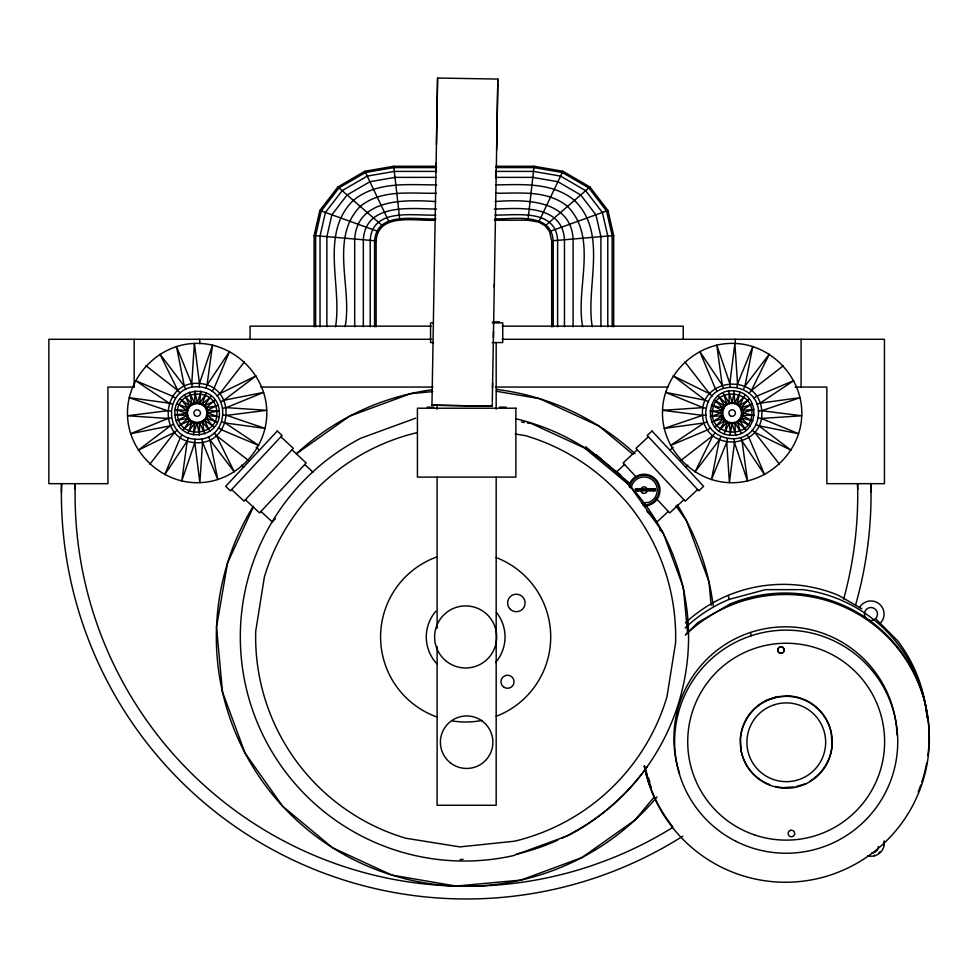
<?xml version="1.0" encoding="UTF-8"?>
<svg xmlns="http://www.w3.org/2000/svg" width="977" height="977" viewBox="0 0 977 977"><rect width="100%" height="100%" fill="white"/><g stroke="black" fill="none" stroke-linecap="round" stroke-linejoin="round"><path stroke-width="1.47" d="M435.974 171.708L436.133 163.342M496.646 150.006L497.855 79.064L437.586 78.026L431.944 405.174L492.213 406.212L431.944 405.174M436.463 144.523L437.586 78.026M496.145 178.29L496.292 170.022M497.769 83.619L492.286 402.072M497.794 81.97L497.855 79.064M492.188 406.176L492.237 403.342M492.518 387.991L492.603 382.996M493.397 337.407L493.495 331.472M494.264 287.153L494.313 284.283M61.404 492.31L61.6 483.676M75.07 489.355L75.253 483.676A391.374 391.374 0 0 0 593.869 864.914L607.413 859.955A391.374 391.374 0 0 0 671.932 827.934M174.993 415.188C171.915 386.465 216.784 382.117 219.288 410.902C222.365 439.626 177.484 443.973 174.993 415.188L187.499 413.039C187.022 400.655 207.246 400.655 206.782 413.039C207.246 425.435 187.022 425.435 187.499 413.039M177.545 414.944C174.15 389.86 215.245 385.878 216.735 411.146C220.13 436.23 179.023 440.212 177.545 414.944L187.828 415.543M193.483 434.985L194.643 422.357M199.638 403.733L200.798 391.093M707.385 421.795L704.173 422.943L664.201 428.414L702.561 415.359C699.166 377 759.092 372.298 761.718 410.731C765.113 449.09 705.186 453.792 702.561 415.359L662.54 410.316C663.762 373.055 697.627 341.742 734.875 343.44C772.135 344.673 803.436 378.539 801.738 415.775C800.517 453.035 766.652 484.336 729.404 482.65C692.143 481.417 660.843 447.551 662.54 410.316L702.976 407.629L706.322 408.252C712.209 374.68 764.515 384.388 757.957 417.838C752.07 451.411 699.764 441.702 706.322 408.252M192.347 387.234L191.724 383.876L194.411 343.44C231.647 341.742 265.512 373.055 266.733 410.316C268.431 447.551 237.13 481.417 199.87 482.65C162.622 484.336 128.769 453.035 127.535 415.775C125.838 378.539 157.15 344.673 194.411 343.44L199.455 383.472L199.186 386.868C165.235 383.863 161.083 436.902 195.082 439.21C229.033 442.227 233.198 389.188 199.186 386.868M201.934 438.856L202.557 442.215L199.87 482.65L194.814 442.618L195.082 439.21M729.99 435.192C758.714 438.27 763.061 393.389 734.289 390.898C705.565 387.82 701.217 432.689 729.99 435.192L732.139 422.687C744.523 423.151 744.523 402.927 732.139 403.403C719.756 402.927 719.756 423.151 732.139 422.687M732.139 403.403L734.289 390.898M194.643 403.733L194.985 390.898M199.284 435.192L199.638 422.357M494.399 220.216L527.959 220.216L534.065 166.261L562.886 171.244L589.913 186.949L607.963 210.458L613.69 235.542L613.69 326.745M730.088 386.868L729.819 383.472L734.875 343.44L737.55 383.876L736.927 387.234M734.191 439.21L734.46 442.618L729.404 482.65L726.729 442.215L727.352 438.856M186.241 413.039C185.715 399.043 208.565 399.043 208.04 413.039C208.565 427.047 185.715 427.047 186.241 413.039L175.188 409.387M710.194 416.703L721.246 413.039C720.708 399.043 743.57 399.043 743.033 413.039C743.57 427.047 720.708 427.047 721.246 413.039L709.998 410.902M188.378 437.794L187.242 441.006L181.759 480.977L194.814 442.618C233.185 446.025 237.887 386.086 199.455 383.472C161.095 380.065 156.393 440.004 194.814 442.618M205.891 388.296L207.026 385.072L212.51 345.113L199.455 383.472M724.336 433.873L727.315 421.392M736.963 404.698L739.943 392.204M720.831 436.731L719.365 439.821L711.488 479.56L726.729 442.215M743.448 389.347L744.914 386.269L752.791 346.517L737.55 383.876M631.118 488.292L632.034 484.983A13.128 13.128 0 0 1 653.479 480.916A13.128 13.128 0 0 1 649.033 502.288L641.706 502.996M314.105 326.745L314.105 235.542L319.833 210.458L337.895 186.949L364.909 171.244L393.731 166.261L436.438 166.261M376.121 326.831L376.121 240.855C378.319 212.009 416.165 221.474 434.924 220.216M712.538 411.146C714.028 385.878 755.136 389.86 751.74 414.944C750.251 440.212 709.143 436.23 712.538 411.146L722.821 410.548M725.227 431.48L729.648 422.357M734.631 403.733L739.052 394.61M187.926 433.3L192.31 421.392M201.958 404.698L206.355 392.791M197.134 403.403L200.37 393.621M193.898 432.469L197.134 422.687M719.206 431.15L725.325 419.866M738.954 406.224L745.072 394.94M253.531 506.55L227.556 562.935L216.528 627.1L222.487 691.936L245.019 753.011L282.597 806.172L332.656 847.804L391.789 875.062L455.954 886.078L520.79 880.118L581.865 857.586L635.038 820.008L653.955 797.256M527.959 220.216L538.693 222.072L562.886 171.244M715.079 433.006L712.868 435.595L694.977 471.952L719.365 439.821M749.2 393.084L751.411 390.495L769.302 354.138L744.914 386.269M182.992 430.222L190.32 419.866M203.961 406.224L211.276 395.868M207.026 385.072L229.571 351.402L213.939 388.59L211.997 391.398M187.242 441.006L164.698 474.688L180.342 437.501L182.272 434.68M199.955 402.524L205.292 395.123M188.988 430.967L194.313 423.566M149.86 464.185L174.59 432.322L177.179 430.1M217.089 395.99L219.691 393.768L244.421 361.893M714.956 427.181L723.786 417.863M740.493 408.227L749.322 398.909M531.757 423.725L584.673 448.077L585.724 446.807L630.531 484.03L629.481 485.288L663.139 532.831L683.338 587.47L687.613 633.584M737.586 403.611L743.582 397.028M720.696 429.062L726.693 422.479M275.355 518.702L272.302 521.987L260.981 511.423M685.866 634.5L697.554 622.825L730.075 604.03A143.888 143.875 -11.7 0 1 927.857 755.648M648.386 436.756L635.954 448.345L685.195 501.152L697.627 489.55M637.285 449.774L623.118 462.976L636.577 477.411M616.292 472.172L624.535 464.49M669.917 450.214L673.116 447.234M685.707 467.14L687.832 465.162M668.292 511.423L656.971 521.987L646.762 511.032M683.863 499.723L669.709 512.937L656.251 498.502M179.035 425.972L188.781 417.863M205.488 408.227L215.245 400.106M538.693 222.072L545.203 225.858L589.913 186.949M202.581 403.611L209.652 397.847M184.629 428.244L191.687 422.479M751.411 390.495L783.285 365.764M680.993 460.326L712.868 435.595M875.587 618.697L872.644 620.395A6.558 6.558 0 0 1 864.401 613.495A6.558 6.558 0 0 1 873.719 608.109A6.558 6.558 0 0 1 875.587 618.697L897.509 640.607A143.888 143.875 -11.7 0 1 926.562 713.857M173.442 424.348L170.364 425.825L138.221 450.214L174.59 432.322M220.826 401.73L223.904 400.265L256.047 375.876L219.691 393.768M711.891 422.259L722.821 415.543M741.458 410.548L752.388 403.831M710.499 427.902L707.69 429.843L670.503 445.475L704.173 422.943M753.78 398.176L756.589 396.247L793.776 380.615L760.106 403.147L756.894 404.283M739.845 405.333L747.344 400.533M716.935 425.557L724.433 420.745M176.3 420.855L186.607 415.86M206.452 410.548L217.969 405.235M204.84 405.333L213.157 401.596M181.111 424.494L189.428 420.745M171.329 417.838L167.971 418.461L130.613 433.703L170.364 425.825M222.951 408.252L226.31 407.629L263.656 392.388L223.904 400.265M741.787 413.039L754.085 409.387M415.652 418.18L360.708 438.258A224.112 224.112 0 0 0 513.243 855.657L568.199 835.567A224.112 224.112 0 0 0 515.661 418.73M545.203 225.858L549.55 231.512L607.963 210.458M758.311 410.987L761.718 410.731L800.078 397.663L760.106 403.147M767.482 699.911L777.436 696.589M796.34 786.412L806.404 783.578M741.58 407.592L750.067 404.893M714.211 421.197L722.699 418.498M685.158 627.955A143.888 143.875 -11.7 0 1 729.111 599.389L765.394 589.656L802.96 589.644A143.888 143.875 -11.7 0 1 926.88 713.454L926.88 717.79M206.782 413.039L219.288 410.902M206.574 407.592L215.575 406.139M178.706 419.951L187.706 418.498M780.098 646.896L780.953 646.811A3.285 3.285 0 0 1 781.795 653.259L780.953 653.344A3.285 3.285 0 0 1 780.098 646.896L780.098 646.921A3.285 3.285 0 0 0 780.953 653.369M170.963 410.987L167.568 410.731L127.535 415.775L167.971 418.461M223.306 415.091L226.713 415.359L266.733 410.316L226.31 407.629M741.458 415.543L754.281 415.188M432.787 391.606L410.682 393.633L349.595 416.165L296.434 453.743A249.404 249.404 0 0 1 431.529 389.835M460.106 859.577L463.086 859.308M549.55 231.512L551.687 240.855L613.69 235.542M702.561 415.359L705.968 415.091M757.957 417.838L761.303 418.461L801.738 415.775L761.718 410.731M786.485 696.039L789.404 695.868M784.409 787.523L793.703 786.961M742.667 410.218L751.557 409.803M712.721 416.275L721.612 415.86M495.937 166.261L534.065 166.261M436.499 167.58L393.878 167.58L365.508 172.489L338.982 187.902L321.262 210.983L315.62 235.665L315.62 326.758M495.864 167.58L533.918 167.58L562.288 172.489L588.813 187.902L606.534 210.983L612.176 235.665L612.176 326.758M436.67 171.415L394.317 171.415L367.218 176.104L342.158 190.674L325.414 212.473L320.029 236.043L320.029 326.807M495.669 171.415L533.479 171.415L560.578 176.104L585.638 190.674L602.382 212.473L607.779 236.043L607.779 326.807M435.876 177.374L394.989 177.374L369.904 181.722L347.104 194.973L331.875 214.806L326.88 236.629L326.88 326.697M496.463 177.374L532.807 177.374L557.904 181.722L580.692 194.973L595.921 214.806L600.916 236.629L600.916 326.697M436.682 184.897C408.386 184.971 376.829 181.038 353.332 200.395C319.467 233.295 342.39 285.87 335.526 326.782M495.657 184.897C522.573 184.568 552.261 182.101 574.464 200.395C608.329 233.295 585.406 285.87 592.27 326.782M436.45 193.238C410.767 193.8 381.775 188.879 360.244 206.403C329.2 237.973 352.563 288.203 345.113 326.697M495.925 193.238C520.204 193.361 547.34 189.88 567.552 206.403C598.596 237.973 575.233 288.203 582.695 326.697M435.754 201.567C405.882 199.662 357.191 197.818 354.688 239.011L354.688 326.794M495.083 201.567C524.429 199.271 570.849 199.284 573.108 239.011L573.108 326.794M436.56 209.09C411.012 208.858 365.642 202.508 363.334 239.756L363.334 326.697M494.277 209.09C519.337 208.321 562.447 203.9 564.462 239.756L564.462 326.697M435.766 215.062C413.955 216.112 372.249 207.051 370.198 240.342L370.198 326.77M495.083 215.062C516.418 215.49 555.864 208.37 557.611 240.342L557.611 326.77M435.95 218.885C416.251 219.972 376.927 210.629 374.594 240.721L374.594 326.819M494.875 218.885C514.012 219.373 551.284 211.85 553.202 240.721L553.202 326.819M492.897 321.836L499.467 321.836M433.556 322.886L430.552 322.886L430.552 342.573L433.556 342.573M492.213 322.886L502.752 322.886L502.752 342.573L492.213 342.573M431.199 326.159L250.063 326.159L250.063 339.288M502.105 326.159L683.228 326.159L683.228 339.288M431.639 339.288L48.85 339.288L48.85 483.676L107.922 483.676L107.922 387.063L133.861 387.063M502.105 339.288L884.454 339.288L884.454 483.676L826.847 483.676L826.847 387.063L795.095 387.063M260.822 387.063L433.043 387.063M495.62 387.063L668.134 387.063M427.267 407.153L433.837 407.153M499.467 407.153L506.025 407.153M721.246 413.039L722.491 413.039M177.716 409.803L187.828 410.548M206.452 415.543L219.08 416.703M314.105 235.542L376.121 240.855M207.661 410.218L216.735 411.146M172.392 404.283L169.168 403.147L129.196 397.663L167.568 410.731M221.889 421.795L225.101 422.943L265.072 428.414L226.713 415.359M515.209 433.996L525.553 435.657A210.018 210.018 0 0 1 675.596 642.707L666.949 696.845A210.018 210.018 0 0 1 514.427 841.221L459.898 846.888L405.76 838.242A210.018 210.018 0 0 1 255.718 631.191L264.364 577.053A210.018 210.018 0 0 1 416.874 432.677M711.305 405.235L723.786 408.227M740.493 417.863L752.974 420.855M496.401 391.264L539.683 398.689L598.803 425.948L632.937 454.329M521.474 421.966L524.405 422.467M527.348 422.968L530.279 423.468M708.447 401.73L705.37 400.265L665.618 392.388L702.976 407.629M755.832 424.348L758.909 425.825L798.661 433.703L761.303 418.461M743.033 413.039L751.74 414.944M176.886 403.831L188.781 408.227M205.488 417.863L217.395 422.259M319.833 210.458L378.246 231.512M208.04 413.039L216.564 416.275M714.04 400.106L725.325 406.224M738.954 419.866L750.238 425.972M712.184 395.99L709.583 393.768L673.226 375.876L705.37 400.265M752.095 430.1L754.696 432.322L791.052 450.214L758.909 425.825M742.667 415.86L750.58 419.951M713.698 406.139L721.612 410.218M861.848 608.818L838.413 595.298A143.888 143.875 -11.7 0 0 685.427 622.862M179.963 398.909L190.32 406.224M203.961 419.866L214.317 427.181M225.101 422.943L258.783 445.475L221.596 429.843L218.775 427.902M169.168 403.147L135.498 380.615L172.685 396.247L175.494 398.176M207.661 415.86L215.062 421.197M179.218 404.893L186.607 410.218M145.988 365.764L177.863 390.495L180.086 393.084M214.195 433.006L216.405 435.595L248.28 460.326M717.997 395.868L727.315 404.698M736.963 421.392L746.281 430.222M596.19 454.745L601.246 458.934M615.766 470.987L620.81 475.188M584.673 448.077L629.481 485.288M337.895 186.949L382.605 225.858M659.768 529.815L663.139 532.831M741.58 418.498L748.162 424.494M716.117 401.596L722.699 407.592M304.739 464.49L313.067 472.196M280.887 436.756L293.32 448.345L244.079 501.152L231.647 489.55M292.001 449.774L306.155 462.976L259.564 512.937L245.41 499.723M256.169 447.234L259.369 450.214M241.441 465.162L243.578 467.14M184.201 394.94L192.31 404.698M201.958 421.392L210.067 431.15M206.574 418.498L212.339 425.557M181.942 400.533L187.706 407.592M754.696 432.322L779.426 464.185M684.853 361.893L709.583 393.768M185.825 389.347L184.36 386.269L159.972 354.138L177.863 390.495M208.443 436.731L209.921 439.821L234.309 471.952L216.405 435.595M722.931 392.791L729.648 403.733M734.631 422.357L741.348 433.3M675.95 505.903L686.44 520.741L708.984 581.828L711.146 605.398M717.277 391.398L715.347 388.59L699.703 351.402L722.247 385.072L723.383 388.296M747.002 434.68L748.932 437.501L764.576 474.688L742.032 441.006L740.896 437.794M739.845 420.745L744.657 428.244M719.622 397.847L724.433 405.333M189.33 392.204L194.313 402.524M199.955 423.566L204.938 433.873M364.909 171.244L389.115 222.072M204.84 420.745L208.577 429.062M185.691 397.028L189.428 405.333M191.724 383.876L176.483 346.517L184.36 386.269M202.557 442.215L217.786 479.56L209.921 439.821M728.488 391.093L732.139 402.145M732.139 423.945L735.791 434.985M729.819 383.472L716.764 345.113L722.247 385.072M734.46 442.618L747.515 480.977L742.032 441.006M737.586 422.479L740.297 430.967M723.981 395.123L726.693 403.611M195.241 393.45L197.134 402.145M197.134 423.945L199.039 432.64M781.795 653.234L781.795 653.259A3.285 3.285 0 0 0 780.953 646.786M774.627 704.564L774.639 704.661A39.373 39.373 0 0 0 759.532 771.171A39.373 39.373 0 0 0 824.686 750.995A39.373 39.373 0 0 0 774.639 704.661M766.053 700.387L766.176 700.973A45.943 45.931 0 0 0 760.57 780.342A45.943 45.931 0 0 0 832.123 745.512A45.943 45.931 0 0 0 766.176 700.973M750.507 632.449L751.191 635.758M728.28 595.335L729.111 599.389M730.075 604.03L730.369 605.484M874.427 855.022L874.586 855.803M202.581 422.479L204.046 431.48M190.234 394.61L191.687 403.611M393.731 166.261L399.837 220.216M734.045 393.45L734.96 402.524M729.318 423.566L730.234 432.64M832.013 745.024L831.293 733.055A45.943 45.931 0 0 0 789.428 695.966L777.46 696.686L766.078 700.485A45.943 45.931 0 0 0 740.358 738.551L741.091 750.519A45.943 45.931 0 0 0 769.803 784.702M734.96 423.566L735.376 432.469M728.903 393.621L729.318 402.524M857.745 489.355L857.562 483.676A391.374 391.374 0 0 1 843.627 599.145M870.861 483.676L871.057 492.31M801.079 339.288L801.079 387.063M735.266 339.288L735.266 343.77M655.054 489.074L655.054 490.662M654.065 489.074L654.065 490.662M653.466 489.074L653.466 490.662M653.198 489.074L653.198 490.662M652.477 489.074L652.392 490.662M651.122 489.074L651.122 490.662M650.413 489.074L650.413 490.662M649.449 489.074L649.449 490.662M648.007 489.074L648.007 490.662M647.519 489.074L647.519 490.662M645.431 489.074L645.431 490.662M643.354 489.074L643.354 490.662M642.854 489.074L642.854 490.662M641.413 489.074L641.413 490.662M640.46 489.074L640.46 490.662M639.752 489.074L639.752 490.662M637.676 489.074L637.676 490.662M637.395 489.074L637.395 490.662M636.809 489.074L636.809 490.662M635.819 489.074L635.819 490.662M551.687 240.855L551.687 326.831M496.182 342.573L496.182 409.216M496.182 477.118L496.182 805.268L437.11 805.268L437.11 646.53M437.11 404.661L437.11 409.216M437.11 477.118L437.11 628.211M199.796 339.288L199.796 343.77M134.167 339.288L134.167 387.063M656.996 796.927A249.404 249.404 0 0 1 320.053 839.304A249.404 249.404 0 0 1 253.214 506.355M496.634 389.408A249.404 249.404 0 0 1 634.952 453.67M677.415 504.999A249.404 249.404 0 0 1 713.173 605.703M647.055 766.945A223.074 223.074 0 0 1 569.762 834.273M568.455 834.956A223.074 223.074 0 0 1 561.787 838.278M557.72 840.159A223.074 223.074 0 0 1 516.577 854.13M496.084 557.525A85.048 85.048 0 0 1 496.169 716.336M481.954 720.428A85.048 85.048 0 0 1 452.375 720.953M436.621 716.898A85.048 85.048 0 0 1 436.536 557.037M496.438 612.396A39.373 39.373 0 0 1 495.51 662.626M436.804 663.749A39.373 39.373 0 0 1 435.803 611.272M926.684 763.049A143.888 143.875 -11.7 0 1 921.799 782.088M920.822 784.946A143.888 143.875 -11.7 0 1 918.148 791.932M672.909 826.908A143.888 143.875 -11.7 0 1 644.295 766.127M685.329 635.087A143.888 143.875 -11.7 0 1 906.009 659.78A143.888 143.875 -11.7 0 1 839.634 871.667A143.888 143.875 -11.7 0 1 644.295 766.09M679.54 773.357A111.573 111.561 -11.7 0 1 766.053 628.529A111.573 111.561 -11.7 0 1 897.008 734.899M831.891 746.513A45.943 45.931 0 0 1 810.251 780.928M782.956 787.609A45.943 45.931 0 0 1 775.518 786.473M629.481 487.364A14.887 14.887 0 0 1 646.432 475.42A14.887 14.887 0 0 1 658.877 492.017A14.887 14.887 0 0 1 642.646 504.926M628.785 486.009A15.864 15.864 0 0 1 646.872 474.492A15.864 15.864 0 0 1 659.915 491.504A15.864 15.864 0 0 1 644.112 505.988M870.91 483.407A404.832 404.832 0 0 1 855.559 605.068M682.703 836.239A404.832 404.832 0 0 1 61.539 483.407M651.317 787.401A143.888 143.875 -11.7 0 1 644.686 767.385M649.913 781.966A143.888 143.875 -11.7 0 1 648.301 777.777M647.287 774.932A143.888 143.875 -11.7 0 1 644.612 766.261M859.577 607.499A13.128 13.128 0 0 1 878.934 603.652A13.128 13.128 0 0 1 880.228 623.338M884.112 840.843A13.128 13.128 0 0 1 867.784 855.803M880.314 851.626A13.128 13.128 0 0 1 878.555 853.104M884.148 842.345A13.128 13.128 0 0 1 883.709 845.74M878.408 846.424A6.558 6.558 0 0 1 871.838 852.982M277.273 431.016L225.675 486.351L230.474 490.82L282.072 435.486L277.273 431.016M652.013 431.016L647.214 435.486L698.811 490.82L703.611 486.351L652.013 431.016M515.868 408.203L417.423 408.203L417.423 477.118L515.868 477.118L515.868 408.203M655.396 489.074L635.477 489.074L635.477 490.662L655.396 490.662L655.396 489.074M790.405 830.413L790.405 830.389A3.285 3.285 0 0 1 794.643 834.175A3.285 3.285 0 0 1 789.245 835.958A3.285 3.285 0 0 1 790.405 830.401M638.482 490.662L638.482 489.074L638.396 490.662M503.741 687.112A6.558 6.558 0 0 0 514.049 682.325A6.558 6.558 0 0 0 504.755 675.791A6.558 6.558 0 0 0 503.741 687.112M510.47 609.44A8.756 8.756 0 0 0 524.905 604.812A8.756 8.756 0 0 0 513.67 594.627A8.756 8.756 0 0 0 510.47 609.44M450.592 762.988A26.257 26.257 0 0 0 492.664 745.732A26.257 26.257 0 0 0 456.686 717.924A26.257 26.257 0 0 0 450.592 762.988M445.5 660.55A31.032 31.032 0 0 0 496.169 642.597A31.032 31.032 0 0 0 455.294 607.694A31.032 31.032 0 0 0 445.5 660.55M735.986 841.331A111.573 111.561 -11.7 0 0 897.558 735.315A111.573 111.561 -11.7 0 0 724.958 648.423A111.573 111.561 -11.7 0 0 735.986 841.331M642.475 492.958A3.285 3.285 0 0 0 647.397 490.124A3.285 3.285 0 0 0 642.475 487.279A3.285 3.285 0 0 0 642.475 492.958M754.684 834.956A98.445 98.433 -11.7 0 0 882.695 722.321A98.445 98.433 -11.7 0 0 721.136 667.792A98.445 98.433 -11.7 0 0 754.684 834.956M730.503 415.884A3.285 3.285 0 0 0 735.425 413.039A3.285 3.285 0 0 0 730.503 410.206A3.285 3.285 0 0 0 730.503 415.884M194.814 415.359A3.285 3.285 0 0 0 200.309 413.894A3.285 3.285 0 0 0 196.292 409.876A3.285 3.285 0 0 0 194.814 415.359"/></g></svg>
